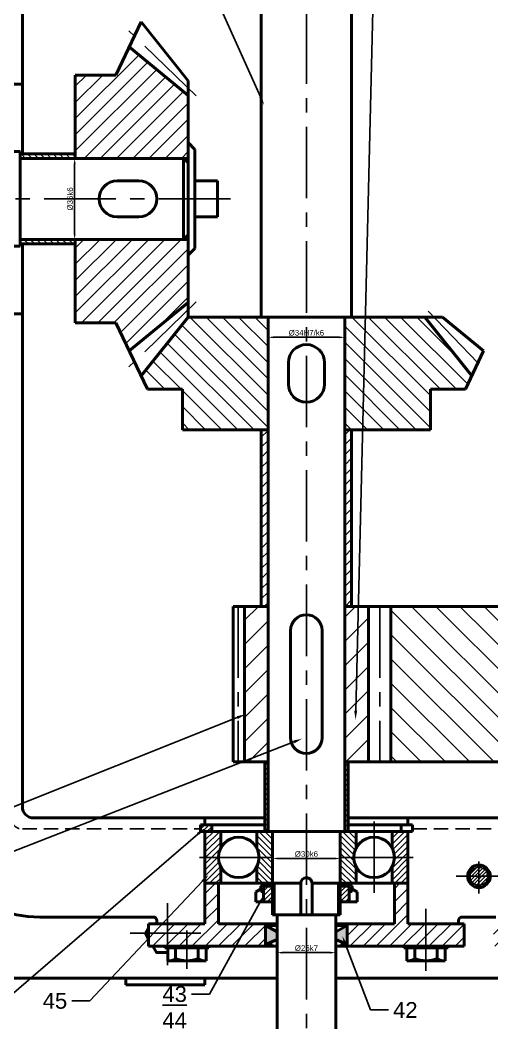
# Model space of a CAD drawing. Header units: millimetres. Extents: x 184 to 2141, y 95 to 1347.
# Drawn here: x 976.2 to 1185.4, y 659 to 1104.1 of the extents above; entities that cross this region are included whole.
import ezdxf
from ezdxf import colors
from ezdxf.entities.mleader import LeaderData, LeaderLine
from ezdxf.math import Vec2, Vec3

# ---------------------------------------------------------------- set-up
doc = ezdxf.new("R2010")
doc.units = ezdxf.units.MM
doc.linetypes.add('CENTER', pattern=[50.8, 31.75, -6.35, 6.35, -6.35])
doc.linetypes.add('DASHED2', pattern=[9.525, 6.35, -3.175])
for name, color, linetype in [('chuda', 61, 'Continuous'), ('kreskowana', 211, 'DASHED2'), ('oś', 151, 'CENTER')]:
    doc.layers.add(name, color=color, linetype=linetype)
doc.layers.add('gruba', color=7, linetype='Continuous', lineweight=50)
doc.styles.get("Standard").update_dxf_attribs({"font": 'arial.ttf'})
doc.dimstyles.new('ISO-25', dxfattribs={"dimtxt": 2.5, "dimasz": 2.5, "dimexe": 1.25, "dimexo": 0.625, "dimtad": 1, "dimtxsty": 'Standard', "dimcen": 2.5, "dimadec": 0, "dimazin": 0, "dimtfac": 1, "dimtmove": 0, "dimatfit": 3, "dimfxl": 1, "dimarcsym": 0})
pattern_1 = [(45, (943.3455, 436.6161), (-1.077631, 1.077631), [])]
pattern_2 = [(135, (943.3455, 436.6161), (-0.5163647, -0.5163647), [])]

# ---------------------------------------------------------------- blocks, each defined once
blk = doc.blocks.new('*D41')
at = {"layer": 'chuda', "color": 0, "lineweight": -2, "transparency": 16777216}
for p, q in [((1086.15, 971.64), (1086.15, 962.05)), ((1120.15, 971.64), (1120.15, 962.05)), ((1088.65, 963.3), (1117.65, 963.3))]:
    blk.add_line(p, q, dxfattribs=at)
at = {"layer": 'chuda', "color": 0, "transparency": 16777216}
for points in [[(1088.65, 963.71), (1088.65, 962.88), (1086.15, 963.3)], [(1117.65, 963.71), (1117.65, 962.88), (1120.15, 963.3)]]:
    blk.add_solid(points, dxfattribs=at)
at = {"layer": 'DEFPOINTS', "color": 0, "transparency": 16777216}
for p in [(1086.15, 972.26), (1120.15, 972.26), (1120.15, 963.3)]:
    blk.add_point(p, dxfattribs=at)
at = {"layer": 'chuda', "color": 0, "transparency": 16777216, "insert": (1103.15, 965.27), "char_height": 2.5, "attachment_point": 5}
blk.add_mtext('%%C34H7/k6', dxfattribs=at)
blk = doc.blocks.new('*D42')
at = {"layer": 'chuda', "color": 0, "lineweight": -2, "transparency": 16777216}
for p, q in [((1088.15, 743.35), (1088.15, 730.71)), ((1118.15, 743.34), (1118.15, 730.71)), ((1090.65, 731.96), (1115.65, 731.96))]:
    blk.add_line(p, q, dxfattribs=at)
at = {"layer": 'chuda', "color": 0, "transparency": 16777216}
for points in [[(1090.65, 732.38), (1090.65, 731.55), (1088.15, 731.96)], [(1115.65, 732.37), (1115.65, 731.54), (1118.15, 731.96)]]:
    blk.add_solid(points, dxfattribs=at)
at = {"layer": 'DEFPOINTS', "color": 0, "transparency": 16777216}
for p in [(1088.15, 743.97), (1118.15, 743.97), (1118.15, 731.96)]:
    blk.add_point(p, dxfattribs=at)
at = {"layer": 'chuda', "color": 0, "transparency": 16777216, "insert": (1103.15, 733.93), "char_height": 2.5, "attachment_point": 5, "rotation": 359.9896}
blk.add_mtext('%%C30k6', dxfattribs=at)
blk = doc.blocks.new('*D43')
at = {"layer": 'chuda', "color": 0, "lineweight": -2, "transparency": 16777216}
for p, q in [((1090.15, 706.35), (1090.15, 688.91)), ((1116.15, 706.35), (1116.15, 688.91)), ((1092.65, 690.16), (1113.65, 690.16))]:
    blk.add_line(p, q, dxfattribs=at)
at = {"layer": 'chuda', "color": 0, "transparency": 16777216}
for points in [[(1092.65, 690.57), (1092.65, 689.74), (1090.15, 690.16)], [(1113.65, 690.57), (1113.65, 689.74), (1116.15, 690.16)]]:
    blk.add_solid(points, dxfattribs=at)
at = {"layer": 'DEFPOINTS', "color": 0, "transparency": 16777216}
for p in [(1090.15, 706.97), (1116.15, 706.97), (1116.15, 690.16)]:
    blk.add_point(p, dxfattribs=at)
at = {"layer": 'chuda', "color": 0, "transparency": 16777216, "insert": (1103.15, 692.13), "char_height": 2.5, "attachment_point": 5}
blk.add_mtext('%%C26k7', dxfattribs=at)
blk = doc.blocks.new('*D57')
at = {"layer": 'chuda', "color": 0, "lineweight": -2, "transparency": 16777216}
for p, q in [((1000.06, 1042.73), (999.14, 1042.73)), ((1000.39, 1009.23), (1000.39, 1040.23)), ((1000.06, 1006.73), (999.14, 1006.73))]:
    blk.add_line(p, q, dxfattribs=at)
at = {"layer": 'chuda', "color": 0, "transparency": 16777216}
for points in [[(999.97, 1040.23), (1000.81, 1040.23), (1000.39, 1042.73)], [(999.97, 1009.23), (1000.81, 1009.23), (1000.39, 1006.73)]]:
    blk.add_solid(points, dxfattribs=at)
at = {"layer": 'DEFPOINTS', "color": 0, "transparency": 16777216}
for p in [(1000.39, 1042.73), (1000.68, 1042.73), (1000.68, 1006.73)]:
    blk.add_point(p, dxfattribs=at)
at = {"layer": 'chuda', "color": 0, "transparency": 16777216, "insert": (998.42, 1024.73), "char_height": 2.5, "attachment_point": 5, "rotation": 90}
blk.add_mtext('%%C36k6', dxfattribs=at)

msp = doc.modelspace()

# ---------------------------------------------------------------- hatches: boundary and pattern name
at = {"layer": 'chuda'}
h = msp.add_hatch(dxfattribs=at)
h.set_pattern_fill('ANSI31', color=256, scale=1.3)
h.set_pattern_definition([(45, (-2226.1815, 502.272), (-2.9185832, 2.9185832), [])])
h.paths.add_polyline_path([(1103.153, 1191.073), (1050.143, 1191.073), (1050.143, 1185.293), (1041.588, 1185.293), (1041.588, 1181.073), (1055.143, 1181.073), (1058.143, 1181.073), (1058.143, 1178.073), (1058.143, 1171.073), (1064.143, 1171.073), (1064.143, 1181.073), (1103.153, 1181.073)])
h.paths.add_polyline_path([(1134.619, 1191.073), (1103.153, 1191.073), (1103.153, 1181.073), (1134.375, 1181.073)])
h.paths.add_polyline_path([(1134.619, 1191.073), (1134.375, 1181.073), (1142.162, 1181.073), (1142.162, 1171.073), (1148.162, 1171.073), (1148.162, 1181.073), (1173.153, 1181.073), (1173.153, 1191.073)])
h.paths.add_polyline_path([(1050.143, 1191.073), (1041.588, 1191.073), (1041.588, 1185.293), (1050.143, 1185.293)], flags=17)
h.paths.add_polyline_path([(1041.588, 1191.073), (1040.36, 1191.073), (1033.153, 1191.073), (1033.153, 1185.293), (1041.588, 1185.293)])
h.paths.add_polyline_path([(1041.588, 1185.293), (1033.153, 1185.293), (1033.153, 1181.073), (1041.588, 1181.073)])
h.paths.add_polyline_path([(1263.153, 1191.073), (1214.879, 1191.073), (1216.36, 1181.073), (1263.153, 1181.073), (1303.153, 1181.073), (1312.162, 1181.073), (1312.162, 1171.073), (1318.153, 1171.073), (1318.153, 1181.073), (1328.162, 1181.073), (1340.153, 1181.073), (1340.153, 1191.073)])
h.paths.add_polyline_path([(1214.879, 1191.073), (1186.153, 1191.073), (1186.153, 1181.073), (1203.605, 1181.073), (1208.153, 1181.073), (1208.153, 1171.073), (1214.144, 1171.073), (1214.144, 1181.073), (1216.36, 1181.073)])
h.paths.add_polyline_path([(1437.044, 1190.211), (1439.948, 1190.211), (1439.948, 1191.073), (1412.653, 1191.073), (1412.653, 1181.073), (1420.653, 1181.073), (1420.653, 1171.073), (1420.653, 1159.073), (1426.653, 1159.073), (1426.653, 1181.073), (1442.153, 1181.073), (1442.153, 1181.888), (1437.044, 1181.888)])
h.paths.add_polyline_path([(1412.653, 1191.073), (1393.153, 1191.073), (1393.153, 1181.073), (1412.653, 1181.073)])
h.paths.add_polyline_path([(1513.653, 1191.073), (1486.357, 1191.073), (1486.357, 1190.211), (1489.261, 1190.211), (1489.261, 1181.888), (1484.153, 1181.888), (1484.153, 1181.073), (1499.653, 1181.073), (1499.653, 1170.499), (1505.653, 1175.186), (1505.653, 1181.073), (1513.187, 1181.073), (1513.653, 1181.437)])
h.paths.add_polyline_path([(1525.987, 1191.073), (1513.653, 1191.073), (1513.653, 1181.437)], flags=17)
h.paths.add_polyline_path([(1533.153, 1191.073), (1525.987, 1191.073), (1513.653, 1181.437), (1513.653, 1181.073), (1533.153, 1181.073)])
h.paths.add_polyline_path([(1505.653, 1171.073), (1505.653, 1175.186), (1499.653, 1170.499), (1499.653, 1159.073), (1505.653, 1159.073)])
h.paths.add_polyline_path([(1533.153, 702.972), (1505.653, 702.972), (1505.653, 712.972), (1499.653, 712.972), (1499.653, 702.972), (1484.153, 702.972), (1463.153, 702.972), (1463.153, 692.972), (1533.153, 692.972)])
h.paths.add_polyline_path([(1463.153, 702.972), (1426.653, 702.972), (1426.653, 712.972), (1420.653, 712.972), (1420.653, 702.972), (1393.153, 702.972), (1393.153, 692.972), (1463.153, 692.972)])
h.paths.add_polyline_path([(1318.828, 702.972), (1318.153, 702.972), (1318.153, 705.98), (1315.684, 716.972), (1312.162, 716.972), (1312.162, 702.972), (1287.524, 702.972), (1290.102, 692.972), (1321.075, 692.972)])
h.paths.add_polyline_path([(1338.223, 702.972), (1333.153, 702.972), (1318.828, 702.972), (1321.075, 692.972), (1340.153, 692.972), (1340.153, 698.715)])
h.paths.add_polyline_path([(1287.524, 702.972), (1273.37, 702.972), (1274.187, 692.972), (1290.102, 692.972)])
h.paths.add_polyline_path([(1263.153, 702.972), (1236.03, 702.972), (1235.434, 692.972), (1263.153, 692.972)])
h.paths.add_polyline_path([(1273.37, 702.972), (1263.153, 702.972), (1263.153, 692.972), (1274.187, 692.972)])
h.paths.add_polyline_path([(1236.03, 702.972), (1214.144, 702.972), (1214.144, 716.972), (1208.153, 716.972), (1208.153, 712.972), (1208.153, 702.972), (1193.153, 702.972), (1186.153, 702.972), (1186.153, 692.972), (1235.434, 692.972)])
h.paths.add_polyline_path([(1156.162, 702.972), (1148.162, 702.972), (1148.162, 705.972), (1148.162, 712.972), (1148.162, 720.963), (1142.162, 720.963), (1142.162, 702.972), (1116.153, 702.972), (1116.153, 702.156), (1121.261, 702.156), (1121.261, 693.833), (1120.492, 693.833), (1120.819, 692.972), (1124.153, 692.972), (1156.162, 692.972)])
h.paths.add_polyline_path([(1173.153, 702.972), (1156.162, 702.972), (1156.162, 692.972), (1173.153, 692.972)])
h.paths.add_polyline_path([(1085.044, 702.156), (1090.153, 702.156), (1090.153, 702.972), (1077.366, 702.972), (1071.851, 692.972), (1087.948, 692.972), (1087.948, 693.833), (1085.044, 693.833)])
h.paths.add_polyline_path([(1077.366, 702.972), (1064.143, 702.972), (1064.143, 720.963), (1058.153, 720.963), (1058.153, 702.972), (1055.143, 702.972), (1041.588, 702.972), (1041.588, 698.752), (1050.143, 698.752), (1050.143, 692.972), (1071.851, 692.972)])
h.paths.add_polyline_path([(1041.588, 698.752), (1035.38, 698.752), (1033.153, 696.387), (1033.153, 692.972), (1041.588, 692.972)])
h.paths.add_polyline_path([(1050.143, 698.752), (1041.588, 698.752), (1041.588, 692.972), (1041.643, 692.972), (1050.143, 692.972)], flags=0)
h.paths.add_polyline_path([(1050.143, 698.752), (1041.588, 698.752), (1041.588, 692.972), (1050.143, 692.972)], flags=17)
h = msp.add_hatch(dxfattribs=at)
h.set_pattern_fill('ANSI31', color=256, scale=0.59)
h.set_pattern_definition([(45, (-2226.1815, 502.272), (-1.3245878, 1.3245878), [])])
h.paths.add_polyline_path([(1065.153, 743.965), (1058.153, 743.963), (1058.153, 732.463), (1064.153, 732.463, -0.1195351), (1065.153, 736.586)])
h.paths.add_polyline_path([(1065.153, 728.34, -0.1195351), (1064.153, 732.463), (1058.153, 732.463), (1058.153, 720.963), (1065.153, 720.963)])
h.paths.add_polyline_path([(1148.153, 743.963), (1141.153, 743.965), (1141.153, 736.586, -0.1195351), (1142.153, 732.463), (1148.153, 732.463)])
h.paths.add_polyline_path([(1148.153, 732.463), (1142.153, 732.463, -0.1195351), (1141.153, 728.34), (1141.153, 720.963), (1148.153, 720.963)])
h.paths.add_polyline_path([(1218.153, 735.446), (1218.153, 743.972), (1208.153, 743.972), (1208.153, 730.472), (1216.653, 730.472, -0.1474768)])
h.paths.add_polyline_path([(1218.153, 725.497, -0.1474768), (1216.653, 730.472), (1208.153, 730.472), (1208.153, 716.972), (1218.153, 716.972)])
h.paths.add_polyline_path([(1318.153, 743.972), (1308.153, 743.972), (1308.153, 735.446, -0.1474768), (1309.653, 730.472), (1318.153, 730.472)])
h.paths.add_polyline_path([(1318.153, 730.472), (1309.653, 730.472, -0.1474768), (1308.153, 725.497), (1308.153, 716.972), (1318.153, 716.972)])
h.paths.add_polyline_path([(1426.653, 743.972), (1420.653, 743.972), (1420.653, 734.472), (1425.653, 734.472, -0.1622777), (1426.653, 737.472)])
h.paths.add_polyline_path([(1426.653, 731.472, -0.1622777), (1425.653, 734.472), (1420.653, 734.472), (1420.653, 724.972), (1426.653, 724.972)])
h.paths.add_polyline_path([(1505.653, 743.972), (1499.653, 743.972), (1499.653, 737.472, -0.1622777), (1500.653, 734.472), (1505.653, 734.472)])
h.paths.add_polyline_path([(1505.653, 734.472), (1500.653, 734.472, -0.1622777), (1499.653, 731.472), (1499.653, 724.972), (1505.653, 724.972)])
h.paths.add_polyline_path([(1505.653, 1159.073), (1499.653, 1159.073), (1499.653, 1152.573, -0.1622777), (1500.653, 1149.573), (1505.653, 1149.573)])
h.paths.add_polyline_path([(1505.653, 1149.573), (1500.653, 1149.573, -0.1622777), (1499.653, 1146.573), (1499.653, 1140.073), (1503.348, 1140.073), (1505.653, 1140.073)])
h.paths.add_polyline_path([(1426.653, 1159.073), (1420.653, 1159.073), (1420.653, 1149.573), (1425.653, 1149.573, -0.1622777), (1426.653, 1152.573)])
h.paths.add_polyline_path([(1425.653, 1149.573), (1420.653, 1149.573), (1420.653, 1140.073), (1422.957, 1140.073), (1426.653, 1140.073), (1426.653, 1146.573, -0.1622777)])
h.paths.add_polyline_path([(1318.153, 1167.073), (1308.153, 1167.073), (1308.153, 1158.548, -0.1474768), (1309.653, 1153.573), (1318.153, 1153.573)])
h.paths.add_polyline_path([(1318.153, 1153.573), (1309.653, 1153.573, -0.1474768), (1308.153, 1148.598), (1308.153, 1140.073), (1318.153, 1140.073)])
h.paths.add_polyline_path([(1218.153, 1158.548), (1218.153, 1167.073), (1208.153, 1167.073), (1208.153, 1153.573), (1216.653, 1153.573, -0.1474768)])
h.paths.add_polyline_path([(1218.153, 1148.598, -0.1474768), (1216.653, 1153.573), (1208.153, 1153.573), (1208.153, 1140.073), (1218.153, 1140.073)])
h.paths.add_polyline_path([(1148.161, 1163.065), (1141.161, 1163.067), (1141.158, 1155.691, -0.1195351), (1142.157, 1151.567), (1148.157, 1151.565)])
h.paths.add_polyline_path([(1148.157, 1151.565), (1142.157, 1151.567, -0.1195351), (1141.155, 1147.444), (1141.153, 1140.066), (1148.153, 1140.065)])
h.paths.add_polyline_path([(1065.144, 1163.067), (1058.144, 1163.065), (1058.148, 1151.565), (1064.148, 1151.567, -0.1195423), (1065.147, 1155.691)])
h.paths.add_polyline_path([(1065.15, 1147.444, -0.1195279), (1064.148, 1151.567), (1058.148, 1151.565), (1058.153, 1140.065), (1065.153, 1140.066)])
h = msp.add_hatch(dxfattribs=at)
h.set_pattern_fill('ANSI31', color=256, scale=0.59, angle=90)
h.set_pattern_definition([(135, (-2226.1815, 502.272), (-1.3245878, -1.3245878), [])])
h.paths.add_polyline_path([(1088.153, 743.969), (1081.153, 743.968), (1081.153, 736.586, -0.1195351), (1082.153, 732.463), (1088.153, 732.463)])
h.paths.add_polyline_path([(1088.153, 732.463), (1082.153, 732.463, -0.1195351), (1081.153, 728.34), (1081.153, 720.963), (1088.153, 720.963)])
h.paths.add_polyline_path([(1125.153, 743.968), (1118.153, 743.969), (1118.153, 732.463), (1124.153, 732.463, -0.1195351), (1125.153, 736.586)])
h.paths.add_polyline_path([(1125.153, 728.34, -0.1195351), (1124.153, 732.463), (1118.153, 732.463), (1118.153, 720.963), (1125.153, 720.963)])
h.paths.add_polyline_path([(1243.153, 743.972), (1233.153, 743.972), (1233.153, 735.446, -0.1474768), (1234.653, 730.472), (1237.669, 730.472), (1236.865, 716.972), (1243.153, 716.972)])
h.paths.add_polyline_path([(1237.669, 730.472), (1234.653, 730.472, -0.1474768), (1233.153, 725.497), (1233.153, 716.972), (1236.865, 716.972)], flags=17)
h.paths.add_polyline_path([(1293.153, 743.972), (1283.153, 743.972), (1283.153, 716.972), (1293.153, 716.972), (1293.153, 725.497, -0.1474768), (1291.653, 730.472, -0.1474768), (1293.153, 735.446)])
h.paths.add_polyline_path([(1440.653, 743.972), (1434.653, 743.972), (1434.653, 737.472, -0.1622777), (1435.653, 734.472), (1440.653, 734.472)])
h.paths.add_polyline_path([(1440.653, 734.472), (1435.653, 734.472, -0.1622777), (1434.653, 731.472), (1434.653, 724.972), (1440.653, 724.972)])
h.paths.add_polyline_path([(1491.653, 743.972), (1485.653, 743.972), (1485.653, 734.472), (1490.653, 734.472, -0.1622777), (1491.653, 737.472)])
h.paths.add_polyline_path([(1491.653, 731.472, -0.1622777), (1490.653, 734.472), (1485.653, 734.472), (1485.653, 724.972), (1490.153, 724.972), (1491.653, 724.972)])
h.paths.add_polyline_path([(1491.653, 1159.073), (1485.653, 1159.073), (1485.653, 1149.573), (1490.653, 1149.573, -0.1622777), (1491.653, 1152.573)])
h.paths.add_polyline_path([(1490.653, 1149.573), (1485.653, 1149.573), (1485.653, 1140.073), (1491.653, 1140.073), (1491.653, 1146.573, -0.1622777)])
h.paths.add_polyline_path([(1440.653, 1159.073), (1434.653, 1159.073), (1434.653, 1152.573, -0.1622777), (1435.653, 1149.573), (1440.653, 1149.573)])
h.paths.add_polyline_path([(1440.653, 1149.573), (1435.653, 1149.573, -0.1622777), (1434.653, 1146.573), (1434.653, 1140.073), (1436.153, 1140.073), (1440.653, 1140.073)])
h.paths.add_polyline_path([(1293.153, 1167.073), (1283.153, 1167.073), (1283.153, 1140.073), (1293.153, 1140.073), (1293.153, 1148.598, -0.1474768), (1291.653, 1153.573, -0.1474768), (1293.153, 1158.548)])
h.paths.add_polyline_path([(1243.153, 1167.073), (1233.153, 1167.073), (1233.153, 1158.548, -0.1474768), (1234.653, 1153.573, -0.1474768), (1233.153, 1148.598), (1233.153, 1140.073), (1243.153, 1140.073)])
h.paths.add_polyline_path([(1125.161, 1163.073), (1118.161, 1163.076), (1118.153, 1163.076), (1118.153, 1151.576), (1124.157, 1151.574, -0.1195351), (1125.158, 1155.696)])
h.paths.add_polyline_path([(1125.155, 1147.45, -0.1195351), (1124.157, 1151.574), (1118.153, 1151.576), (1118.153, 1140.073), (1120.153, 1140.073), (1125.153, 1140.072)])
h = msp.add_hatch(dxfattribs=at)
h.set_pattern_fill('ANSI31', color=256, scale=1.6)
h.set_pattern_definition([(45, (-2502.298, 898.047), (-3.5921024, 3.5921024), [])])
h.paths.add_polyline_path([(1050.683, 1042.73), (1050.683, 1070.7), (1024.603, 1092.233), (1018.683, 1079.73), (1000.683, 1079.73), (1000.683, 1042.73)])
h.paths.add_polyline_path([(1018.683, 969.73), (1024.603, 957.228), (1050.683, 978.76), (1050.683, 1006.73), (1000.683, 1006.73), (1000.683, 969.73)])
h = msp.add_hatch(dxfattribs=at)
h.set_pattern_fill('ANSI31', color=256, scale=0.63, angle=90)
h.set_pattern_definition([(135, (-2226.1815, 502.272), (-1.4143903, -1.4143903), [])])
h.paths.add_polyline_path([(1000.683, 1044.73), (976.203, 1044.73), (976.203, 1042.73), (1000.683, 1042.73)])
h.paths.add_polyline_path([(1000.683, 1006.73), (976.203, 1006.73), (976.203, 1004.73), (1000.683, 1004.73)])
h = msp.add_hatch(dxfattribs=at)
h.set_pattern_fill('ANSI31', color=256, scale=1.6, angle=90)
h.set_pattern_definition([(135, (-2502.298, 898.047), (-3.5921024, -3.5921024), [])])
h.paths.add_polyline_path([(1050.683, 972.26), (1029.834, 946.18), (1032.637, 940.26), (1048.153, 940.26), (1048.153, 922.26), (1086.153, 922.26), (1086.153, 972.26), (1085.153, 972.26)])
h.paths.add_polyline_path([(1120.153, 922.26), (1158.153, 922.26), (1158.153, 940.26), (1173.669, 940.26), (1176.472, 946.18), (1155.623, 972.26), (1121.153, 972.26), (1120.153, 972.26)])
h = msp.add_hatch(dxfattribs=at)
h.set_pattern_fill('ANSI31', color=256)
h.set_pattern_definition([(45, (-4417.1306, 1053.8178), (-2.245064, 2.245064), [])])
h.paths.add_polyline_path([(1086.153, 922.26), (1083.153, 922.26), (1083.153, 843.871), (1086.153, 843.871)])
h.paths.add_polyline_path([(1123.153, 922.26), (1120.153, 922.26), (1120.153, 843.871), (1123.153, 843.871)])
h = msp.add_hatch(dxfattribs=at)
h.set_pattern_fill('ANSI31', color=256, scale=2.4)
h.set_pattern_definition([(45, (943.3455, 457.515), (-5.38815, 5.38815), [])])
h.paths.add_polyline_path([(1130.653, 843.871), (1120.153, 843.871), (1120.153, 774.871), (1130.653, 774.871)])
h.paths.add_polyline_path([(1086.153, 843.871), (1075.653, 843.871), (1075.653, 774.871), (1086.153, 774.871)])
h = msp.add_hatch(dxfattribs=at)
h.set_pattern_fill('ANSI31', color=256, scale=2.4, angle=90)
h.set_pattern_definition([(135, (943.3455, 457.515), (-5.38815, -5.38815), [])])
h.paths.add_polyline_path([(1380.653, 843.871), (1286.153, 843.871), (1286.153, 774.871), (1380.653, 774.871)])
h.paths.add_polyline_path([(1240.153, 843.871), (1140.653, 843.871), (1140.653, 774.871), (1240.153, 774.871)])
h = msp.add_hatch(dxfattribs=at)
h.set_pattern_fill('ANSI31', color=256, scale=0.5)
h.set_pattern_definition([(45, (943.3455, 436.616), (-1.122532, 1.122532), [])])
h.paths.add_polyline_path([(1287.653, 774.871), (1286.153, 774.871), (1286.153, 743.972), (1287.653, 743.972)])
h.paths.add_polyline_path([(1240.153, 774.871), (1238.653, 774.871), (1238.653, 743.972), (1240.153, 743.972)])
h.paths.add_polyline_path([(1121.653, 774.871), (1120.153, 774.871), (1120.153, 743.968), (1121.653, 743.968)])
h.paths.add_polyline_path([(1086.153, 774.871), (1084.653, 774.871), (1084.653, 743.968), (1086.153, 743.968)])
h = msp.add_hatch(dxfattribs=at)
h.set_pattern_fill('ANSI31', color=256, scale=0.44)
h.set_pattern_definition([(45, (943.3455, 436.6161), (-0.987828, 0.987828), [])])
h.paths.add_polyline_path([(1061.153, 746.963), (1056.153, 746.963), (1056.153, 743.963), (1058.153, 743.963), (1061.153, 743.964)])
h = msp.add_hatch(dxfattribs=at)
h.set_pattern_fill('ANSI31', color=256, scale=0.35)
h.set_pattern_definition([(45, (-4417.1306, 1053.8178), (-0.7857724, 0.7857724), [])])
h.paths.add_polyline_path([(1179.653, 728.049, 0.4142136), (1175.653, 724.049), (1179.653, 724.049)], flags=17)
h.paths.add_polyline_path([(1179.653, 728.049), (1179.653, 729.049, 0.4142136), (1174.653, 724.049), (1175.653, 724.049, -0.4142136)])
h.paths.add_polyline_path([(1175.653, 724.049), (1174.653, 724.049, 0.4142136), (1179.653, 719.049), (1179.653, 720.049, -0.4142136)])
h.paths.add_polyline_path([(1179.653, 724.049), (1175.653, 724.049, 0.4142136), (1179.653, 720.049)], flags=17)
h.paths.add_polyline_path([(1183.653, 724.049), (1179.653, 724.049), (1179.653, 720.049, 0.4142136)], flags=17)
h.paths.add_polyline_path([(1179.653, 728.049), (1179.653, 724.049), (1183.653, 724.049, 0.4142136)], flags=17)
h.paths.add_polyline_path([(1179.653, 729.049), (1179.653, 728.049, -0.4142136), (1183.653, 724.049), (1184.653, 724.049, 0.4142136)])
h.paths.add_polyline_path([(1184.653, 724.049), (1183.653, 724.049, -0.4142136), (1179.653, 720.049), (1179.653, 719.049, 0.4142136)])
h = msp.add_hatch(dxfattribs=at)
h.set_pattern_fill('ANSI31', color=256, scale=0.23, angle=90)
h.set_pattern_definition(pattern_2)
h.paths.add_polyline_path([(1088.153, 720.963), (1085.153, 720.963), (1082.903, 719.664), (1082.903, 717.336), (1084.153, 717.336), (1084.153, 719.136), (1085.153, 719.713), (1088.153, 719.713)])
h = msp.add_hatch(dxfattribs=at)
h.set_pattern_fill('ANSI31', color=256, scale=0.48)
h.set_pattern_definition(pattern_1)
h.paths.add_polyline_path([(1088.153, 719.713), (1085.153, 719.713), (1084.153, 719.136), (1084.153, 712.713), (1088.153, 712.713)])
h = msp.add_hatch(dxfattribs=at)
h.set_pattern_fill('ANSI31', color=256, scale=0.23, angle=90)
h.set_pattern_definition(pattern_2)
h.paths.add_polyline_path([(1118.153, 720.963), (1121.153, 720.963), (1123.403, 719.664), (1123.403, 717.336), (1122.153, 717.336), (1122.153, 719.136), (1121.153, 719.713), (1118.153, 719.713)])
h = msp.add_hatch(dxfattribs=at)
h.set_pattern_fill('ANSI31', color=256, scale=0.48)
h.set_pattern_definition(pattern_1)
h.paths.add_polyline_path([(1118.153, 719.713), (1121.153, 719.713), (1122.153, 719.136), (1122.153, 712.713), (1118.153, 712.713)])
h = msp.add_hatch(color=256, dxfattribs=at)
h.dxf.hatch_style = 1
h.paths.add_polyline_path([(1090.153, 695.967), (1085.044, 693.833), (1085.044, 702.156), (1090.153, 699.384)])
h = msp.add_hatch(color=256, dxfattribs=at)
h.dxf.hatch_style = 1
h.paths.add_polyline_path([(1116.153, 695.967), (1121.261, 693.833), (1121.261, 702.156), (1116.153, 699.384)])

# ---------------------------------------------------------------- linework, layer by layer
for p, q in [((1089.153, 706.974), (1089.153, 720.963)), ((1117.153, 706.974), (1117.153, 720.963))]:
    msp.add_line(p, q, dxfattribs=at)
msp.add_circle((1179.653, 724.049), 4, dxfattribs=at)
at = {"layer": 'gruba'}
for p, q in [((1083.153, 1140.073), (1083.153, 1032.073)), ((1123.153, 1140.069), (1123.153, 1032.073)), ((977.203, 1044.73), (977.203, 1129.065)), ((1018.683, 1079.73), (1029.834, 1103.28)), ((1029.834, 1103.28), (1050.683, 1077.2)), ((1024.603, 1092.233), (1050.683, 1070.7)), ((1000.683, 1042.73), (1000.683, 1079.73)), ((1000.683, 1079.73), (1018.683, 1079.73)), ((977.203, 1075.731), (930.203, 1075.72)), ((964.306, 1075.731), (977.203, 1075.731)), ((1050.683, 1077.2), (1050.683, 1024.73)), ((1053.683, 1046.73), (1050.683, 1049.73)), ((1053.683, 1046.73), (1053.683, 1002.73)), ((962.206, 1045.73), (976.203, 1045.722)), ((976.203, 1024.73), (976.195, 1042.73)), ((976.195, 1042.73), (1050.683, 1042.73)), ((976.203, 1045.722), (976.203, 1024.73)), ((1000.683, 1044.73), (976.203, 1044.73)), ((1048.683, 1042.73), (1050.683, 1040.73)), ((1048.683, 1042.73), (1048.683, 1006.73)), ((1028.807, 1032.73), (1019.212, 1032.73)), ((1063.683, 1032.73), (1053.683, 1032.73)), ((1063.683, 1024.73), (1063.683, 1032.73)), ((1083.153, 1032.073), (1083.153, 972.26)), ((1123.153, 1032.073), (1123.153, 972.26)), ((976.203, 1024.73), (976.195, 1006.73)), ((976.203, 1003.738), (976.203, 1024.73)), ((1011.212, 1024.73), (1011.212, 1024.73)), ((1036.807, 1024.73), (1036.807, 1024.73)), ((1050.683, 1006.73), (1050.683, 1024.73)), ((1063.683, 1024.73), (1063.683, 1016.73)), ((1028.807, 1016.73), (1019.212, 1016.73)), ((1063.683, 1016.73), (1053.683, 1016.73)), ((976.195, 1006.73), (1050.683, 1006.73)), ((1000.683, 1006.73), (1000.683, 969.73)), ((1048.683, 1006.73), (1050.683, 1008.73)), ((1050.683, 1006.73), (1050.683, 978.76)), ((962.206, 1003.73), (976.203, 1003.738)), ((1000.683, 1004.73), (976.203, 1004.73)), ((977.203, 1004.73), (977.203, 754.972)), ((1053.683, 1002.73), (1050.683, 999.73)), ((1024.603, 957.228), (1050.683, 978.76)), ((1050.683, 972.26), (1050.683, 978.76)), ((977.203, 973.725), (930.244, 973.742)), ((1029.834, 946.18), (1050.683, 972.26)), ((1085.153, 972.26), (1050.683, 972.26)), ((1085.153, 972.26), (1103.153, 972.26)), ((1086.153, 972.26), (1086.153, 788.472)), ((1121.153, 972.26), (1103.153, 972.26)), ((1120.153, 972.26), (1120.153, 753.972)), ((1121.153, 972.26), (1155.623, 972.26)), ((1176.472, 946.18), (1155.623, 972.26)), ((1155.623, 972.26), (1163.495, 972.26)), ((1181.703, 957.228), (1163.495, 972.26)), ((977.264, 968.725), (977.203, 968.725)), ((1000.683, 969.73), (1018.683, 969.73)), ((1018.683, 969.73), (1032.637, 940.26)), ((1103.153, 960.058), (1103.153, 960.058)), ((1173.669, 940.26), (1181.703, 957.228)), ((1095.153, 952.058), (1095.153, 942.463)), ((1111.153, 952.058), (1111.153, 942.463)), ((1048.153, 940.26), (1032.637, 940.26)), ((1048.153, 922.26), (1048.153, 940.26)), ((1158.153, 922.26), (1158.153, 940.26)), ((1158.153, 940.26), (1173.669, 940.26)), ((1103.153, 934.463), (1103.153, 934.463)), ((1086.153, 922.26), (1048.153, 922.26)), ((1083.153, 922.26), (1083.153, 843.871)), ((1158.153, 922.26), (1120.153, 922.26)), ((1123.153, 922.26), (1123.153, 843.871)), ((1086.153, 843.871), (1070.653, 843.871)), ((1070.653, 843.871), (1070.653, 774.871)), ((1075.653, 843.871), (1080.653, 843.871)), ((1075.653, 843.871), (1075.653, 774.871)), ((1083.153, 843.871), (1086.153, 843.871)), ((1086.153, 843.871), (1086.153, 774.871)), ((1123.153, 843.871), (1120.153, 843.871)), ((1120.153, 843.871), (1135.653, 843.871)), ((1130.653, 843.871), (1130.653, 774.871)), ((1263.153, 843.871), (1135.653, 843.871)), ((1140.653, 843.871), (1140.653, 774.871)), ((1103.153, 840.162), (1103.153, 840.162)), ((1103.153, 840.162), (1103.153, 840.162)), ((1096.153, 809.371), (1096.153, 833.162)), ((1110.153, 809.371), (1110.153, 833.162)), ((1096.153, 809.371), (1096.153, 785.58)), ((1110.153, 809.371), (1110.153, 785.58)), ((1070.653, 774.871), (1086.153, 774.871)), ((1084.653, 743.968), (1084.653, 774.871)), ((1086.153, 774.871), (1086.153, 743.972)), ((1103.153, 778.58), (1103.153, 778.58)), ((1103.153, 778.58), (1103.153, 778.58)), ((1135.653, 774.871), (1120.153, 774.871)), ((1121.653, 743.968), (1121.653, 774.871)), ((1135.653, 774.871), (1240.153, 774.871)), ((1120.153, 753.972), (1120.153, 743.972)), ((1084.653, 749.972), (982.203, 749.972)), ((1058.153, 749.972), (1058.153, 746.963)), ((1084.653, 749.972), (1058.153, 749.972)), ((1238.653, 749.972), (1121.653, 749.972)), ((1148.162, 746.963), (1148.162, 749.972)), ((1056.153, 743.963), (1056.153, 746.963)), ((1056.153, 746.963), (1061.153, 746.963)), ((1058.153, 743.963), (1056.153, 743.963)), ((1103.153, 743.972), (1058.153, 743.963)), ((1058.153, 743.963), (1058.153, 720.963)), ((1058.153, 743.963), (1058.153, 702.972)), ((1061.153, 746.963), (1061.153, 743.964)), ((1061.153, 746.963), (1084.653, 746.963)), ((1065.153, 736.586), (1065.153, 743.968)), ((1081.153, 736.586), (1081.153, 743.968)), ((1086.153, 743.972), (1103.153, 743.972)), ((1103.153, 743.972), (1088.153, 743.974)), ((1088.153, 743.974), (1088.153, 706.974)), ((1103.153, 743.972), (1118.153, 743.974)), ((1120.153, 743.972), (1103.153, 743.972)), ((1103.153, 743.972), (1148.153, 743.963)), ((1103.153, 743.972), (1121.653, 743.968)), ((1118.153, 743.974), (1118.153, 706.974)), ((1145.153, 746.963), (1121.653, 746.963)), ((1125.153, 736.586), (1125.153, 743.968)), ((1141.153, 736.586), (1141.153, 743.968)), ((1150.153, 746.963), (1145.153, 746.963)), ((1145.153, 746.963), (1145.153, 743.964)), ((1148.153, 743.963), (1148.153, 720.963)), ((1148.153, 743.963), (1150.153, 743.963)), ((1148.162, 712.972), (1148.162, 743.963)), ((1150.153, 743.963), (1150.153, 746.963)), ((1065.153, 720.963), (1065.153, 728.34)), ((1081.153, 720.963), (1081.153, 728.34)), ((1125.153, 720.963), (1125.153, 728.34)), ((1141.153, 720.963), (1141.153, 728.34)), ((1058.153, 720.963), (1088.153, 720.963)), ((1064.143, 720.963), (1064.143, 702.972)), ((1082.903, 718.414), (1080.653, 717.115)), ((1080.653, 717.115), (1080.653, 712.713)), ((1085.153, 720.963), (1082.903, 719.664)), ((1082.903, 717.336), (1082.903, 719.664)), ((1082.903, 717.336), (1084.153, 717.336)), ((1084.153, 720.963), (1085.153, 720.963)), ((1085.153, 719.713), (1084.153, 719.136)), ((1084.153, 719.136), (1084.153, 712.713)), ((1088.153, 719.713), (1085.153, 719.713)), ((1088.153, 720.963), (1088.153, 719.713)), ((1088.153, 720.963), (1100.653, 720.963)), ((1100.653, 720.963), (1100.653, 706.974)), ((1105.653, 720.963), (1105.653, 706.974)), ((1118.153, 720.963), (1105.653, 720.963)), ((1148.153, 720.963), (1118.153, 720.963)), ((1118.153, 720.963), (1125.153, 720.963)), ((1118.153, 719.713), (1121.153, 719.713)), ((1121.153, 720.963), (1123.403, 719.664)), ((1121.153, 719.713), (1122.153, 719.136)), ((1122.153, 719.136), (1122.153, 712.713)), ((1123.403, 717.336), (1122.153, 717.336)), ((1123.403, 717.336), (1123.403, 719.664)), ((1123.403, 718.414), (1125.653, 717.115)), ((1125.653, 717.115), (1125.653, 712.713)), ((1142.162, 720.963), (1142.162, 702.972)), ((1080.653, 712.713), (1084.153, 712.713)), ((1084.153, 712.713), (1082.903, 712.713)), ((1084.153, 712.713), (1088.153, 712.713)), ((1122.153, 712.713), (1118.153, 712.713)), ((1125.653, 712.713), (1122.153, 712.713)), ((1122.153, 712.713), (1123.403, 712.713)), ((1148.162, 712.972), (1148.162, 702.972)), ((1035.287, 705.972), (984.968, 705.972)), ((1036.787, 704.472), (1036.787, 702.972)), ((1088.153, 706.974), (1103.153, 706.974)), ((1103.153, 706.974), (1090.153, 706.974)), ((1090.153, 706.974), (1090.153, 655.974)), ((1118.153, 706.974), (1103.153, 706.974)), ((1103.153, 706.974), (1116.153, 706.974)), ((1116.153, 706.974), (1116.153, 655.974)), ((1148.162, 705.972), (1148.162, 702.972)), ((1170.653, 704.472), (1170.653, 702.972)), ((1172.153, 705.972), (1187.153, 705.972)), ((1033.153, 692.972), (1033.153, 702.972)), ((1058.153, 702.972), (1033.153, 702.972)), ((1038.153, 702.972), (1058.153, 702.972)), ((1045.143, 702.972), (1044.143, 702.972)), ((1058.143, 702.972), (1055.143, 702.972)), ((1064.143, 702.972), (1090.153, 702.972)), ((1085.044, 693.833), (1085.044, 702.156)), ((1085.044, 702.156), (1090.153, 702.156)), ((1085.044, 693.833), (1085.044, 702.156)), ((1085.044, 702.156), (1090.153, 699.384)), ((1142.162, 702.972), (1116.153, 702.972)), ((1121.261, 702.156), (1116.153, 702.156)), ((1121.261, 702.156), (1116.153, 699.384)), ((1121.261, 693.833), (1121.261, 702.156)), ((1121.261, 693.833), (1121.261, 702.156)), ((1148.162, 702.972), (1173.153, 702.972)), ((1173.153, 692.972), (1173.153, 702.972)), ((1090.153, 695.967), (1085.044, 693.833)), ((1116.153, 695.967), (1121.261, 693.833)), ((1090.153, 692.972), (1033.153, 692.972)), ((1041.643, 692.972), (1040.36, 692.972)), ((1040.36, 692.972), (1040.36, 692.3)), ((1040.36, 692.3), (1050.143, 692.3)), ((1041.643, 686.572), (1041.643, 692.3)), ((1050.143, 692.3), (1045.143, 692.3)), ((1045.143, 692.3), (1045.143, 687.572)), ((1050.143, 692.3), (1045.936, 692.3)), ((1059.926, 692.3), (1050.143, 692.3)), ((1055.143, 692.3), (1055.143, 687.572)), ((1058.643, 692.972), (1059.926, 692.972)), ((1058.643, 686.572), (1058.643, 692.3)), ((1058.643, 686.572), (1058.643, 692.3)), ((1059.926, 692.972), (1059.926, 692.3)), ((1090.153, 692.972), (1082.153, 692.972)), ((1090.153, 692.972), (1082.153, 692.972)), ((1087.948, 693.833), (1085.044, 693.833)), ((1087.948, 692.972), (1087.948, 693.833)), ((1087.948, 692.972), (1090.153, 692.972)), ((1168.162, 692.972), (1116.153, 692.972)), ((1116.153, 692.972), (1173.153, 692.972)), ((1124.153, 692.972), (1116.153, 692.972)), ((1116.153, 692.972), (1124.153, 692.972)), ((1118.357, 692.972), (1116.153, 692.972)), ((1118.357, 692.972), (1118.357, 693.833)), ((1118.357, 693.833), (1121.261, 693.833)), ((1147.662, 692.972), (1146.38, 692.972)), ((1146.38, 692.972), (1146.38, 692.3)), ((1146.38, 692.3), (1156.162, 692.3)), ((1147.662, 686.572), (1147.662, 692.3)), ((1156.162, 692.3), (1151.162, 692.3)), ((1151.162, 692.3), (1151.162, 687.572)), ((1156.162, 692.3), (1151.955, 692.3)), ((1165.945, 692.3), (1156.162, 692.3)), ((1161.162, 692.3), (1161.162, 687.572)), ((1164.662, 692.972), (1165.945, 692.972)), ((1164.662, 686.572), (1164.662, 692.3)), ((1164.662, 686.572), (1164.662, 692.3)), ((1165.945, 692.972), (1165.945, 692.3)), ((1041.643, 686.572), (1041.643, 687.572)), ((1050.143, 686.572), (1041.643, 686.572)), ((1050.143, 686.572), (1058.643, 686.572)), ((1050.143, 686.572), (1058.643, 686.572)), ((1058.643, 686.572), (1058.643, 687.572)), ((1147.662, 686.572), (1147.662, 687.572)), ((1156.162, 686.572), (1147.662, 686.572)), ((1156.162, 686.572), (1164.662, 686.572)), ((1156.162, 686.572), (1164.662, 686.572)), ((1164.662, 686.572), (1164.662, 687.572)), ((859.291, 678.81), (1090.153, 678.81)), ((1023.153, 675.81), (1023.153, 678.81)), ((1058.153, 678.81), (1058.153, 675.81)), ((1116.153, 678.81), (1636.153, 678.81)), ((1058.153, 675.81), (1023.153, 675.81))]:
    msp.add_line(p, q, dxfattribs=at)
for points in [[(1033.153, 696.361), (1031.773, 698.752), (1033.153, 701.142)], [(1041.643, 690.252), (1036.68, 690.252), (1035.11, 692.972)]]:
    msp.add_lwpolyline(points, dxfattribs=at)
for centre, radius in [((1073.153, 732.463), 9), ((1133.153, 732.463), 9), ((1179.653, 724.049), 5)]:
    msp.add_circle(centre, radius, dxfattribs=at)
for centre, radius, start, end in [((1019.212, 1024.73), 8, 90, 180), ((1028.807, 1024.73), 8, 0, 90), ((1019.212, 1024.73), 8, 180, 270), ((1028.807, 1024.73), 8, 270, 0), ((1103.153, 952.058), 8, 90, 180), ((1103.153, 952.058), 8, 0, 90), ((1103.153, 942.463), 8, 180, 270), ((1103.153, 942.463), 8, 270, 0), ((1103.153, 833.162), 7, 90, 180), ((1103.153, 833.162), 7, 0, 90), ((1103.153, 785.58), 7, 180, 270), ((1103.153, 785.58), 7, 270, 0), ((984.968, 757.972), 52, 180.7329, 270), ((982.203, 754.972), 5, 180, 270), ((1103.153, 720.963), 2.5, 90, 180), ((1103.153, 720.963), 2.5, 0, 90), ((1035.287, 704.472), 1.5, 0, 90), ((1172.153, 704.472), 1.5, 90, 180), ((1042.644, 690.193), 3.622, 269.5484, 313.62626), ((1050.143, 699.572), 13, 247.38014, 292.61986), ((1057.642, 690.193), 3.622, 226.37374, 270.4516), ((1148.663, 690.193), 3.622, 269.5484, 313.62626), ((1156.162, 699.572), 13, 247.38014, 292.61986), ((1163.661, 690.193), 3.622, 226.37374, 270.4516)]:
    msp.add_arc(centre, radius, start, end, dxfattribs=at)
at = {"layer": 'kreskowana'}
for p, q in [((977.203, 745.049), (1056.153, 745.049)), ((1150.153, 745.049), (1205.871, 745.049))]:
    msp.add_line(p, q, dxfattribs=at)
msp.add_arc((977.203, 750.049), 5, 180, 270, dxfattribs=at)
at = {"layer": 'oś'}
for p, q in [((1103.153, 516.992), (1103.153, 1203.145)), ((1054.278, 1070.478), (1024.449, 1099.282)), ((1069.434, 1024.73), (446.223, 1024.73)), ((1054.278, 978.982), (1024.449, 950.178)), ((1157.068, 974.831), (1181.626, 949.492)), ((1070.653, 843.871), (1072.946, 843.871)), ((1072.946, 843.871), (1072.946, 774.871)), ((1135.653, 843.871), (1135.653, 774.871)), ((1135.653, 843.871), (1135.653, 774.871)), ((1135.653, 843.871), (1140.653, 843.871)), ((1133.153, 716.741), (1133.153, 748.375)), ((1055.774, 732.463), (1088.153, 732.463)), ((1150.531, 732.463), (1118.153, 732.463)), ((1179.653, 730.579), (1179.653, 716.454)), ((1169.581, 724.049), (1189.56, 724.049)), ((1041.588, 684.633), (1041.588, 712.154)), ((1156.162, 682.087), (1156.162, 709.567)), ((1050.143, 699.944), (1050.143, 682.987)), ((1056.312, 698.752), (1025.069, 698.752))]:
    msp.add_line(p, q, dxfattribs=at)

# ---------------------------------------------------------------- dimensions: what is measured, and where the dimension line sits
at = {"layer": 'chuda'}
dim = msp.add_linear_dim(base=(1000.39, 1042.73), p1=(1000.683, 1006.73), p2=(1000.683, 1042.73), angle=90, text='%%C<>k6', dimstyle='ISO-25', dxfattribs=at)
dim.commit()
dim.dimension.update_dxf_attribs({"geometry": '*D57', "text_midpoint": (998.419, 1024.73)})
for base, p1, p2, text, picture, middle in [((1120.153, 963.296), (1086.153, 972.26), (1120.153, 972.26), '%%C<>H7/k6', '*D41', (1103.153, 965.267)), ((1116.153, 690.156), (1090.153, 706.974), (1116.153, 706.974), '%%C<>k7', '*D43', (1103.153, 692.127))]:
    dim = msp.add_linear_dim(base=base, p1=p1, p2=p2, text=text, dimstyle='ISO-25', dxfattribs=at)
    dim.commit()
    dim.dimension.update_dxf_attribs({"geometry": picture, "text_midpoint": middle})
dim = msp.add_aligned_dim(p1=(1088.153, 743.974), p2=(1118.153, 743.969), distance=-12.011, text='%%C<>k6', dimstyle='ISO-25', dxfattribs=at)
dim.commit()
dim.dimension.update_dxf_attribs({"geometry": '*D42', "text_midpoint": (1103.151, 733.932)})

# ---------------------------------------------------------------- leaders
ml = msp.add_multileader_mtext('Standard', dxfattribs=at)
ml.set_content('56', color=256)
ml.set_leader_properties()
ml.build(insert=Vec2(0, 0))
ctx = ml.context
ctx.base_point, ctx.char_height, ctx.plane_origin = Vec3(985.146, 1238.252), 7, Vec3(1084.389, 1066.405)
ctx.text_align_type = 2
notes = []
notes.append((ctx, [(0, (1, 1, 0), (1007.169, 1238.252), (-1, 0), 8, [(0, [(1084.389, 1066.405)], 0, [])])]))
ctx.mtext.insert, ctx.mtext.alignment, ctx.mtext.flow_direction = Vec3(997.169, 1241.812), 3, 5
ml = msp.add_multileader_mtext('Standard', dxfattribs=at)
ml.set_content('57', color=256)
ml.set_leader_properties()
ml.build(insert=Vec2(0, 0))
ctx = ml.context
ctx.base_point, ctx.char_height, ctx.plane_origin = Vec3(1143.376, 1222.099), 7, Vec3(1224.948, 1109.663)
notes.append((ctx, [(1, (1, 1, 0), (1135.376, 1222.099), (1, 0), 8, [(0, [(1124.918, 793.55)], 0, [])])]))
ctx.mtext.insert, ctx.mtext.flow_direction = Vec3(1145.376, 1225.658), 5
ml = msp.add_multileader_mtext('Standard', dxfattribs=at)
ml.set_content('55', color=256)
ml.set_leader_properties()
ml.build(insert=Vec2(0, 0))
ctx = ml.context
ctx.base_point, ctx.char_height, ctx.plane_origin = Vec3(519.321, 582.554), 7, Vec3(1076.232, 795.975)
ctx.text_align_type = 2
notes.append((ctx, [(0, (1, 1, 0), (541.401, 582.554), (-1, 0), 8, [(0, [(1076.232, 795.975)], 0, [])])]))
ctx.mtext.insert, ctx.mtext.alignment, ctx.mtext.flow_direction = Vec3(531.401, 586.114), 3, 5
ml = msp.add_multileader_mtext('Standard', dxfattribs=at)
ml.set_content('54', color=256)
ml.set_leader_properties()
ml.build(insert=Vec2(0, 0))
ctx = ml.context
ctx.base_point, ctx.char_height, ctx.plane_origin = Vec3(627.694, 608.915), 7, Vec3(1101.298, 785.145)
ctx.text_align_type = 2
notes.append((ctx, [(0, (1, 1, 0), (649.693, 608.915), (-1, 0), 8, [(0, [(1101.298, 785.145)], 0, [])])]))
ctx.mtext.insert, ctx.mtext.alignment, ctx.mtext.flow_direction = Vec3(639.693, 612.475), 3, 5
ml = msp.add_multileader_mtext('Standard', dxfattribs=at)
ml.set_content('46', color=256)
ml.set_leader_properties()
ml.build(insert=Vec2(0, 0))
ctx = ml.context
ctx.base_point, ctx.char_height, ctx.plane_origin = Vec3(944.612, 666.798), 7, Vec3(1058.061, 745.416)
ctx.text_align_type = 2
notes.append((ctx, [(0, (1, 1, 0), (966.916, 666.798), (-1, 0), 8, [(0, [(1058.061, 745.416)], 0, [])])]))
ctx.mtext.insert, ctx.mtext.alignment, ctx.mtext.flow_direction = Vec3(956.916, 670.358), 3, 5
ml = msp.add_multileader_mtext('Standard', dxfattribs=at)
ml.set_content('45', color=256)
ml.set_leader_properties()
ml.build(insert=Vec2(0, 0))
ctx = ml.context
ctx.base_point, ctx.char_height, ctx.plane_origin = Vec3(984.734, 668.717), 7, Vec3(1059.864, 724.751)
ctx.text_align_type = 2
notes.append((ctx, [(0, (1, 1, 0), (1007.096, 668.717), (-1, 0), 8, [(0, [(1059.864, 724.751)], 0, [])])]))
ctx.mtext.insert, ctx.mtext.alignment, ctx.mtext.flow_direction = Vec3(997.096, 672.277), 3, 5
ml = msp.add_multileader_mtext('Standard', dxfattribs=at)
ml.set_content('{\\L43^J}44', color=256)
ml.set_leader_properties()
ml.build(insert=Vec2(0, 0))
ctx = ml.context
ctx.base_point, ctx.char_height, ctx.plane_origin = Vec3(1037.856, 671.779), 7, Vec3(1084.481, 715.875)
ctx.text_align_type = 2
notes.append((ctx, [(0, (1, 1, 0), (1060.165, 671.779), (-1, 0), 8, [(0, [(1084.481, 715.875)], 0, [])])]))
ctx.mtext.insert, ctx.mtext.alignment, ctx.mtext.flow_direction = Vec3(1050.165, 675.279), 3, 5
ml = msp.add_multileader_mtext('Standard', dxfattribs=at)
ml.set_content('42', color=256)
ml.set_leader_properties()
ml.build(insert=Vec2(0, 0))
ctx = ml.context
ctx.base_point, ctx.char_height, ctx.plane_origin = Vec3(1139.571, 664.71), 7, Vec3(1119.064, 697.585)
notes.append((ctx, [(0, (1, 1, 0), (1131.571, 664.71), (1, 0), 8, [(0, [(1119.064, 697.585)], 0, [])])]))
ctx.mtext.insert, ctx.mtext.flow_direction = Vec3(1141.571, 668.21), 5
for ctx, leaders in notes:
    for number, flags, end, landing, length, lines in leaders:
        leader = LeaderData()
        leader.index, (leader.has_last_leader_line, leader.has_dogleg_vector, leader.attachment_direction) = number, flags
        leader.last_leader_point, leader.dogleg_vector, leader.dogleg_length = Vec3(end), Vec3(landing), length
        for number, points, colour, breaks in lines:
            line = LeaderLine()
            line.index, line.vertices, line.color, line.breaks = number, Vec3.list(points), colors.encode_raw_color(colour), breaks
            leader.lines.append(line)
        ctx.leaders.append(leader)

doc.saveas('drawing.dxf')
